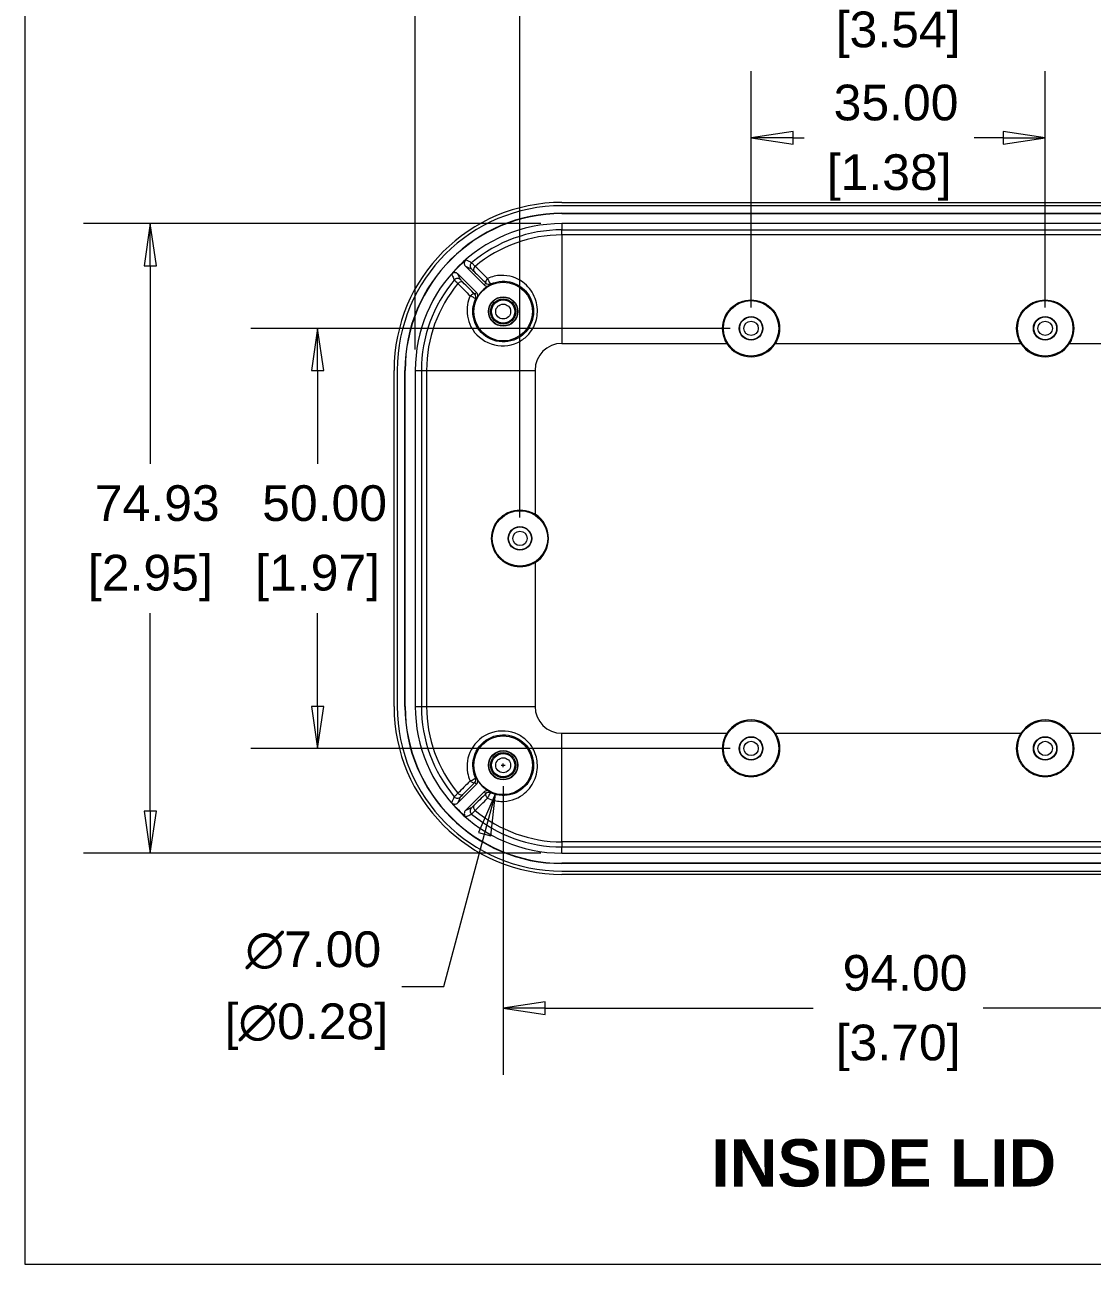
# Model space of a CAD drawing. Header units: millimetres. Extents: x 9 to 690, y 9 to 531.
# Drawn here: x 18.8 to 145.8, y 18.7 to 166.3 of the extents above; entities that cross this region are included whole.
import ezdxf

# ---------------------------------------------------------------- set-up
doc = ezdxf.new("R2010")
doc.units = ezdxf.units.MM
doc.header["$LTSCALE"] = 2.5
doc.layers.get('0').update_dxf_attribs({"lineweight": 25})
for name, color, linetype, lineweight in [('Dimension (ANSI)', 7, 'Continuous', 9), ('Sketch Geometry (ANSI)', 7, 'Continuous', 9), ('Symbol (ANSI)', 7, 'Continuous', 9), ('Visible (ANSI)', 7, 'Continuous', 9), ('Visible Narrow (ANSI)', 7, 'Continuous', 9)]:
    doc.layers.add(name, color=color, linetype=linetype, lineweight=lineweight)
doc.styles.add('Label Text (ANSI)', font='arialbd.ttf')
doc.styles.add('Note Text (ANSI)', font='arial.ttf')
doc.dimstyles.new('Default - mm_inch (ANSI)', dxfattribs={"dimscale": 2.5, "dimtxt": 1.7, "dimasz": 2, "dimexe": 3.175, "dimexo": 1, "dimgap": 0.8, "dimtad": 0, "dimtih": 1, "dimtoh": 1, "dimrnd": 1e-08, "dimzin": 4, "dimdsep": 46, "dimtxsty": 'Note Text (ANSI)', "dimblk": 'Filled-1', "dimcen": 0.09, "dimdle": 10, "dimclrd": 256, "dimclre": 256, "dimclrt": 256, "dimadec": 1, "dimazin": 0, "dimtfac": 1.176471, "dimtofl": 0, "dimtmove": 0, "dimatfit": 3, "dimfxl": 0, "dimtolj": 1, "dimtzin": 0, "dimlwd": -1, "dimlwe": -1, "dimarcsym": 0})

# ---------------------------------------------------------------- blocks, each defined once
blk = doc.blocks.new('Borders Hammond Border')
at = {"layer": 'Sketch Geometry (ANSI)'}
for p, q in [((7.5, 208.4), (7.5, 7.5)), ((7.5, 7.5), (271.9, 7.5))]:
    blk.add_line(p, q, dxfattribs=at)
blk = doc.blocks.new('Filled-1')
at = {"color": 0}
for p, q in [((0, 0), (-1, 0.15)), ((-1, 0.15), (-1, -0.15)), ((-1, 0), (0, 0)), ((-1, -0.15), (0, 0))]:
    blk.add_line(p, q, dxfattribs=at)
at = {"color": 0, "flags": 128}
blk.add_lwpolyline([(-1, -0.15), (0, 0), (-1, 0.15), (-1, -0.15)], dxfattribs=at)
at = {"color": 0}
blk.add_solid([(-1, -0.15), (0, 0), (-1, 0.15), (-1, -0.15)], dxfattribs=at)
blk = doc.blocks.new('*D47')
at = {"layer": 'Defpoints', "color": 0, "transparency": 16777216}
for p in [(140.18, 152.82), (105.18, 130.14), (140.18, 130.14)]:
    blk.add_point(p, dxfattribs=at)
at = {"layer": 'Dimension (ANSI)', "transparency": 16777216}
for p, q in [((105.18, 132.64), (105.18, 160.75)), ((140.18, 132.64), (140.18, 160.75)), ((110.18, 152.82), (111.49, 152.82)), ((135.18, 152.82), (131.72, 152.82))]:
    blk.add_line(p, q, dxfattribs=at)
at = {"layer": 'Dimension (ANSI)', "transparency": 16777216, "xscale": 5, "yscale": 5, "zscale": 5, "rotation": 180}
blk.add_blockref('Filled-1', (105.18, 152.82), dxfattribs=at)
at = {"layer": 'Dimension (ANSI)', "transparency": 16777216, "xscale": 5, "yscale": 5, "zscale": 5}
blk.add_blockref('Filled-1', (140.18, 152.82), dxfattribs=at)
at = {"layer": 'Dimension (ANSI)', "transparency": 16777216, "char_height": 4.25, "attachment_point": 5, "style": 'Note Text (ANSI)'}
for s, insert in [('\\A1; 35.00', (121.61, 156.99)), ('\\A1;[1.38]', (121.61, 148.09))]:
    blk.add_mtext(s, dxfattribs=dict(at, insert=insert))
blk = doc.blocks.new('*D48')
at = {"layer": 'Defpoints', "color": 0, "transparency": 16777216}
for p in [(105.18, 130.14), (53.6, 80.14), (105.18, 80.14)]:
    blk.add_point(p, dxfattribs=at)
at = {"layer": 'Dimension (ANSI)', "transparency": 16777216}
for p, q in [((102.68, 130.14), (45.66, 130.14)), ((53.6, 125.14), (53.6, 114.03)), ((53.6, 85.14), (53.6, 96.25)), ((102.68, 80.14), (45.66, 80.14))]:
    blk.add_line(p, q, dxfattribs=at)
at = {"layer": 'Dimension (ANSI)', "transparency": 16777216, "xscale": 5, "yscale": 5, "zscale": 5}
for p, rotation in [((53.6, 130.14), 90), ((53.6, 80.14), 270)]:
    blk.add_blockref('Filled-1', p, dxfattribs=dict(at, rotation=rotation))
at = {"layer": 'Dimension (ANSI)', "transparency": 16777216, "char_height": 4.25, "attachment_point": 5, "style": 'Note Text (ANSI)'}
for s, insert in [('\\A1; 50.00', (53.6, 109.31)), ('\\A1;[1.97]', (53.6, 100.42))]:
    blk.add_mtext(s, dxfattribs=dict(at, insert=insert))
blk = doc.blocks.new('*D49')
at = {"layer": 'Defpoints', "color": 0, "transparency": 16777216}
for p in [(77.68, 169.81), (77.68, 105.14), (167.68, 105.14)]:
    blk.add_point(p, dxfattribs=at)
at = {"layer": 'Dimension (ANSI)', "transparency": 16777216}
for p, q in [((77.68, 107.64), (77.68, 177.74)), ((167.68, 107.64), (167.68, 177.74)), ((82.68, 169.81), (112.57, 169.81)), ((162.68, 169.81), (132.79, 169.81))]:
    blk.add_line(p, q, dxfattribs=at)
at = {"layer": 'Dimension (ANSI)', "transparency": 16777216, "xscale": 5, "yscale": 5, "zscale": 5, "rotation": 180}
blk.add_blockref('Filled-1', (77.68, 169.81), dxfattribs=at)
at = {"layer": 'Dimension (ANSI)', "transparency": 16777216, "xscale": 5, "yscale": 5, "zscale": 5}
blk.add_blockref('Filled-1', (167.68, 169.81), dxfattribs=at)
at = {"layer": 'Dimension (ANSI)', "transparency": 16777216, "char_height": 4.25, "attachment_point": 5, "style": 'Note Text (ANSI)'}
for s, insert in [('\\A1; 90.00', (122.68, 173.98)), ('\\A1;[3.54]', (122.68, 165.08))]:
    blk.add_mtext(s, dxfattribs=dict(at, insert=insert))
blk = doc.blocks.new('*D50')
at = {"layer": 'Defpoints', "color": 0, "transparency": 16777216}
for p in [(180.14, 185.97), (65.22, 125.14), (180.14, 125.14)]:
    blk.add_point(p, dxfattribs=at)
at = {"layer": 'Dimension (ANSI)', "transparency": 16777216}
for p, q in [((65.22, 127.64), (65.22, 193.91)), ((180.14, 127.64), (180.14, 193.91)), ((70.22, 185.97), (110.91, 185.97)), ((175.14, 185.97), (134.45, 185.97))]:
    blk.add_line(p, q, dxfattribs=at)
at = {"layer": 'Dimension (ANSI)', "transparency": 16777216, "xscale": 5, "yscale": 5, "zscale": 5, "rotation": 180}
blk.add_blockref('Filled-1', (65.22, 185.97), dxfattribs=at)
at = {"layer": 'Dimension (ANSI)', "transparency": 16777216, "xscale": 5, "yscale": 5, "zscale": 5}
blk.add_blockref('Filled-1', (180.14, 185.97), dxfattribs=at)
at = {"layer": 'Dimension (ANSI)', "transparency": 16777216, "char_height": 4.25, "attachment_point": 5, "style": 'Note Text (ANSI)'}
for s, insert in [('\\A1; 114.93', (122.68, 190.14)), ('\\A1;[4.52]', (122.68, 181.25))]:
    blk.add_mtext(s, dxfattribs=dict(at, insert=insert))
blk = doc.blocks.new('*D51')
at = {"layer": 'Defpoints', "color": 0, "transparency": 16777216}
for p in [(82.68, 142.6), (33.69, 67.68), (82.68, 67.68)]:
    blk.add_point(p, dxfattribs=at)
at = {"layer": 'Dimension (ANSI)', "transparency": 16777216}
for p, q in [((80.18, 142.6), (25.75, 142.6)), ((33.69, 137.6), (33.69, 114.03)), ((33.69, 72.68), (33.69, 96.24)), ((80.18, 67.68), (25.75, 67.68))]:
    blk.add_line(p, q, dxfattribs=at)
at = {"layer": 'Dimension (ANSI)', "transparency": 16777216, "xscale": 5, "yscale": 5, "zscale": 5}
for p, rotation in [((33.69, 142.6), 90), ((33.69, 67.68), 270)]:
    blk.add_blockref('Filled-1', p, dxfattribs=dict(at, rotation=rotation))
at = {"layer": 'Dimension (ANSI)', "transparency": 16777216, "char_height": 4.25, "attachment_point": 5, "style": 'Note Text (ANSI)'}
for s, insert in [('\\A1; 74.93', (33.69, 109.31)), ('\\A1;[2.95]', (33.69, 100.42))]:
    blk.add_mtext(s, dxfattribs=dict(at, insert=insert))
blk = doc.blocks.new('*D53')
at = {"layer": 'Defpoints', "color": 0, "transparency": 16777216}
for p in [(75.68, 78.14), (169.68, 78.14), (75.68, 49.23)]:
    blk.add_point(p, dxfattribs=at)
at = {"layer": 'Dimension (ANSI)', "transparency": 16777216}
for p, q in [((75.68, 75.64), (75.68, 41.29)), ((169.68, 75.64), (169.68, 41.29)), ((80.68, 49.23), (112.57, 49.23)), ((164.68, 49.23), (132.79, 49.23))]:
    blk.add_line(p, q, dxfattribs=at)
at = {"layer": 'Dimension (ANSI)', "transparency": 16777216, "xscale": 5, "yscale": 5, "zscale": 5, "rotation": 180}
blk.add_blockref('Filled-1', (75.68, 49.23), dxfattribs=at)
at = {"layer": 'Dimension (ANSI)', "transparency": 16777216, "xscale": 5, "yscale": 5, "zscale": 5}
blk.add_blockref('Filled-1', (169.68, 49.23), dxfattribs=at)
at = {"layer": 'Dimension (ANSI)', "transparency": 16777216, "char_height": 4.25, "attachment_point": 5, "style": 'Note Text (ANSI)'}
for s, insert in [('\\A1; 94.00', (122.68, 53.4)), ('\\A1;[3.70]', (122.68, 44.5))]:
    blk.add_mtext(s, dxfattribs=dict(at, insert=insert))
blk = doc.blocks.new('*D54')
at = {"layer": 'Defpoints', "color": 0, "transparency": 16777216}
for p in [(76.59, 81.52), (74.77, 74.76)]:
    blk.add_point(p, dxfattribs=at)
at = {"layer": 'Dimension (ANSI)', "transparency": 16777216}
for p, q in [((75.68, 77.91), (75.68, 78.36)), ((75.46, 78.14), (75.91, 78.14)), ((68.6, 51.82), (73.47, 69.93)), ((63.6, 51.82), (68.6, 51.82))]:
    blk.add_line(p, q, dxfattribs=at)
at = {"layer": 'Dimension (ANSI)', "transparency": 16777216, "xscale": 5, "yscale": 5, "zscale": 5, "rotation": 74.94065245495645}
blk.add_blockref('Filled-1', (74.77, 74.76), dxfattribs=at)
at = {"layer": 'Dimension (ANSI)', "transparency": 16777216, "char_height": 4.25, "attachment_point": 5, "style": 'Note Text (ANSI)'}
for s, insert in [('\\A1; ∅7.00', (52.26, 56.1)), ('\\A1;[∅0.28]', (52.26, 47.02))]:
    blk.add_mtext(s, dxfattribs=dict(at, insert=insert))

msp = doc.modelspace()

# ---------------------------------------------------------------- linework, layer by layer
at = {"layer": 'Visible (ANSI)'}
for p, q in [((82.6802, 145.1254), (162.6802, 145.1254)), ((162.6802, 144.7393), (82.6802, 144.7393)), ((82.6802, 143.8378), (162.6802, 143.8378)), ((82.6802, 143.8029), (162.6802, 143.8029)), ((162.6802, 142.6029), (82.6802, 142.6029)), ((73.4243, 135.3144), (71.1971, 137.5416)), ((70.2779, 136.6224), (72.5051, 134.3952)), ((62.6941, 85.1393), (62.6941, 125.1393)), ((63.0802, 125.1393), (63.0802, 85.1393)), ((63.9817, 85.1393), (63.9817, 125.1393)), ((64.0166, 85.1393), (64.0166, 125.1393)), ((65.2166, 125.1393), (65.2166, 85.1393)), ((72.5051, 75.8835), (70.2779, 73.6563)), ((71.1971, 72.7371), (73.4243, 74.9643)), ((82.6802, 67.6758), (162.6802, 67.6758)), ((162.6802, 66.4758), (82.6802, 66.4758)), ((162.6802, 66.4409), (82.6802, 66.4409)), ((82.6802, 65.5393), (162.6802, 65.5393)), ((162.6802, 65.1533), (82.6802, 65.1533))]:
    msp.add_line(p, q, dxfattribs=at)
for centre, radius in [((75.6802, 132.1393), 3.5), ((75.6802, 132.1393), 1.75), ((75.6802, 132.1393), 1.7081), ((75.6802, 132.1393), 1.4965), ((105.1802, 130.1393), 3.3), ((140.1802, 130.1393), 3.3), ((105.1802, 130.1393), 1.4), ((140.1802, 130.1393), 1.4), ((77.6802, 105.1393), 3.3), ((77.6802, 105.1393), 1.4), ((105.1802, 80.1393), 3.3), ((140.1802, 80.1393), 3.3), ((75.6802, 78.1393), 3.5), ((105.1802, 80.1393), 1.4), ((140.1802, 80.1393), 1.4), ((75.6802, 78.1393), 1.75), ((75.6802, 78.1393), 1.7081), ((75.6802, 78.1393), 1.4965)]:
    msp.add_circle(centre, radius, dxfattribs=at)
for centre, radius, start, end in [((82.6802, 125.1393), 19.986, 90, 180), ((82.6802, 125.1393), 19.6, 90, 180), ((82.6802, 125.1393), 18.6985, 90, 180), ((82.6802, 125.1393), 18.6636, 90, 180), ((82.6802, 125.1393), 17.4636, 90, 180), ((82.6802, 125.1393), 17.4286, 131.105469, 138.894531), ((75.6802, 132.1393), 3.5087, 118.328859, 151.671141), ((105.1802, 130.1393), 3.396, 211.960533, 328.039467), ((140.1802, 130.1393), 3.396, 211.960533, 328.039467), ((77.6802, 105.1393), 3.396, 301.960533, 58.039467), ((82.6802, 85.1393), 19.986, 180, 270), ((82.6802, 85.1393), 19.6, 180, 270), ((82.6802, 85.1393), 18.6985, 180, 270), ((82.6802, 85.1393), 18.6636, 180, 270), ((82.6802, 85.1393), 17.4636, 180, 270), ((105.1802, 80.1393), 3.396, 31.960533, 148.039467), ((140.1802, 80.1393), 3.396, 31.960533, 148.039467), ((75.6802, 78.1393), 3.5087, 208.328859, 241.671141), ((82.6802, 85.1393), 17.4286, 221.105469, 228.894531)]:
    msp.add_arc(centre, radius, start, end, dxfattribs=at)
for points, knots in [([(71.2217, 138.2718), (71.1727, 138.229), (71.1325, 138.1771), (71.0743, 138.0607), (71.0568, 137.9974), (71.0471, 137.8676), (71.055, 137.8024), (71.0873, 137.7031), (71.1038, 137.6673), (71.1449, 137.6004), (71.1693, 137.5694), (71.1971, 137.5416)], [0, 0, 0, 0, 0.0195237684, 0.0195237684, 0.0390426152, 0.0390426152, 0.0585682482, 0.0585682482, 0.0703540976, 0.0703540976, 0.0821417556, 0.0821417556, 0.0821417556, 0.0821417556]), ([(70.2779, 136.6224), (70.2318, 136.6685), (70.1771, 136.7051), (70.0569, 136.7554), (69.9925, 136.7685), (69.8623, 136.7693), (69.7978, 136.757), (69.701, 136.718), (69.6665, 136.6992), (69.6026, 136.6537), (69.5734, 136.6273), (69.5477, 136.5977)], [0, 0, 0, 0, 0.0195534422, 0.0195534422, 0.0390924862, 0.0390924862, 0.0586174434, 0.0586174434, 0.0703800549, 0.0703800549, 0.082143402, 0.082143402, 0.082143402, 0.082143402]), ([(72.5916, 133.8043), (72.6225, 133.8617), (72.6419, 133.9245), (72.6556, 134.054), (72.6497, 134.1194), (72.6197, 134.2221), (72.603, 134.2605), (72.5604, 134.3325), (72.5346, 134.3656), (72.5051, 134.3952)], [0, 0, 0, 0, 0.0195349037, 0.0195349037, 0.0390680983, 0.0390680983, 0.0516077706, 0.0516077706, 0.0641473747, 0.0641473747, 0.0641473747, 0.0641473747]), ([(73.4243, 135.3144), (73.4704, 135.2684), (73.5249, 135.2318), (73.6451, 135.1815), (73.7095, 135.1684), (73.8164, 135.1677), (73.8581, 135.1727), (73.9392, 135.1929), (73.9783, 135.208), (74.0152, 135.2279)], [0, 0, 0, 0, 0.0195306194, 0.0195306194, 0.039061902, 0.039061902, 0.0516044871, 0.0516044871, 0.0641471969, 0.0641471969, 0.0641471969, 0.0641471969]), ([(102.2989, 128.3417), (102.2002, 128.5), (102.1136, 128.6681), (101.8691, 129.2602), (101.7848, 129.7144), (101.7861, 130.5681), (101.8731, 131.0236), (102.2227, 131.8593), (102.4853, 132.2396), (103.0877, 132.837), (103.4672, 133.0956), (104.3003, 133.4393), (104.7539, 133.5244), (105.1802, 133.5244), (105.6064, 133.5244), (106.0601, 133.4393), (106.8931, 133.0956), (107.2726, 132.837), (107.875, 132.2396), (108.1376, 131.8593), (108.4872, 131.0236), (108.5742, 130.5681), (108.5755, 129.7144), (108.4912, 129.2602), (108.2467, 128.6681), (108.1601, 128.5), (108.0614, 128.3417)], [-0.69502288, -0.69502288, -0.69502288, -0.69502288, -0.64181829, -0.64181829, -0.5138971, -0.5138971, -0.38481633, -0.38481633, -0.25573556, -0.25573556, -0.12786778, -0.12786778, 0, 0, 0, 0.12786778, 0.12786778, 0.25573556, 0.25573556, 0.38481633, 0.38481633, 0.5138971, 0.5138971, 0.64181829, 0.64181829, 0.69502288, 0.69502288, 0.69502288, 0.69502288]), ([(137.2989, 128.3417), (137.2004, 128.4996), (137.1141, 128.6672), (136.8693, 129.2592), (136.7848, 129.7139), (136.7861, 130.5672), (136.8727, 131.0217), (137.2209, 131.8559), (137.4825, 132.2357), (138.0838, 132.8341), (138.4638, 133.0938), (139.2983, 133.4389), (139.753, 133.5244), (140.1802, 133.5244), (140.6064, 133.5244), (141.0601, 133.4393), (141.8931, 133.0956), (142.2726, 132.837), (142.875, 132.2396), (143.1376, 131.8593), (143.4872, 131.0236), (143.5742, 130.5681), (143.5755, 129.7144), (143.4912, 129.2602), (143.2467, 128.6681), (143.1601, 128.5), (143.0614, 128.3417)], [-0.69503474, -0.69503474, -0.69503474, -0.69503474, -0.64196597, -0.64196597, -0.51389728, -0.51389728, -0.38510745, -0.38510745, -0.25631763, -0.25631763, -0.12815881, -0.12815881, 0, 0, 0, 0.12786778, 0.12786778, 0.25573556, 0.25573556, 0.38481633, 0.38481633, 0.5138971, 0.5138971, 0.64181829, 0.64181829, 0.69502288, 0.69502288, 0.69502288, 0.69502288]), ([(79.4778, 102.2581), (79.3194, 102.1593), (79.1514, 102.0728), (78.5593, 101.8283), (78.1051, 101.744), (77.2514, 101.7453), (76.7959, 101.8323), (75.9602, 102.1819), (75.5799, 102.4445), (74.9825, 103.0469), (74.7239, 103.4264), (74.3802, 104.2594), (74.2951, 104.7131), (74.2951, 105.1393), (74.2951, 105.5656), (74.3802, 106.0192), (74.7239, 106.8523), (74.9825, 107.2318), (75.5799, 107.8342), (75.9602, 108.0968), (76.7959, 108.4464), (77.2514, 108.5334), (78.1051, 108.5347), (78.5593, 108.4503), (79.1514, 108.2058), (79.3194, 108.1193), (79.4778, 108.0206)], [-0.69502288, -0.69502288, -0.69502288, -0.69502288, -0.64181829, -0.64181829, -0.5138971, -0.5138971, -0.38481633, -0.38481633, -0.25573556, -0.25573556, -0.12786778, -0.12786778, 0, 0, 0, 0.12786778, 0.12786778, 0.25573556, 0.25573556, 0.38481633, 0.38481633, 0.5138971, 0.5138971, 0.64181829, 0.64181829, 0.69502288, 0.69502288, 0.69502288, 0.69502288]), ([(108.0614, 81.937), (108.1601, 81.7786), (108.2467, 81.6106), (108.4912, 81.0185), (108.5755, 80.5643), (108.5742, 79.7105), (108.4872, 79.255), (108.1376, 78.4194), (107.875, 78.0391), (107.2726, 77.4417), (106.8931, 77.1831), (106.0601, 76.8393), (105.6064, 76.7543), (105.1802, 76.7543), (104.7539, 76.7543), (104.3003, 76.8393), (103.4672, 77.1831), (103.0877, 77.4417), (102.4853, 78.0391), (102.2227, 78.4194), (101.8731, 79.255), (101.7861, 79.7105), (101.7848, 80.5643), (101.8691, 81.0185), (102.1136, 81.6106), (102.2002, 81.7786), (102.2989, 81.937)], [-0.69502288, -0.69502288, -0.69502288, -0.69502288, -0.64181829, -0.64181829, -0.5138971, -0.5138971, -0.38481633, -0.38481633, -0.25573556, -0.25573556, -0.12786778, -0.12786778, 0, 0, 0, 0.12786778, 0.12786778, 0.25573556, 0.25573556, 0.38481633, 0.38481633, 0.5138971, 0.5138971, 0.64181829, 0.64181829, 0.69502288, 0.69502288, 0.69502288, 0.69502288]), ([(143.0614, 81.937), (143.1601, 81.7786), (143.2467, 81.6106), (143.4912, 81.0185), (143.5755, 80.5643), (143.5742, 79.7105), (143.4872, 79.255), (143.1376, 78.4194), (142.875, 78.0391), (142.2726, 77.4417), (141.8931, 77.1831), (141.0601, 76.8393), (140.6064, 76.7543), (140.1802, 76.7543), (139.7539, 76.7543), (139.3003, 76.8393), (138.4672, 77.1831), (138.0877, 77.4417), (137.4853, 78.0391), (137.2227, 78.4194), (136.8731, 79.255), (136.7861, 79.7105), (136.7848, 80.5643), (136.8691, 81.0185), (137.1136, 81.6106), (137.2002, 81.7786), (137.2989, 81.937)], [-0.69502288, -0.69502288, -0.69502288, -0.69502288, -0.64181829, -0.64181829, -0.5138971, -0.5138971, -0.38481633, -0.38481633, -0.25573556, -0.25573556, -0.12786778, -0.12786778, 0, 0, 0, 0.12786778, 0.12786778, 0.25573556, 0.25573556, 0.38481633, 0.38481633, 0.5138971, 0.5138971, 0.64181829, 0.64181829, 0.69502288, 0.69502288, 0.69502288, 0.69502288]), ([(72.5051, 75.8835), (72.5511, 75.9295), (72.5877, 75.9841), (72.6379, 76.1043), (72.6511, 76.1687), (72.6518, 76.2756), (72.6468, 76.3172), (72.6266, 76.3984), (72.6115, 76.4375), (72.5916, 76.4743)], [0, 0, 0, 0, 0.0195306194, 0.0195306194, 0.039061902, 0.039061902, 0.0516044871, 0.0516044871, 0.0641471969, 0.0641471969, 0.0641471969, 0.0641471969]), ([(74.0152, 75.0508), (73.9578, 75.0817), (73.895, 75.1011), (73.7655, 75.1148), (73.7001, 75.1089), (73.5974, 75.0789), (73.5589, 75.0622), (73.487, 75.0196), (73.4539, 74.9938), (73.4243, 74.9643)], [0, 0, 0, 0, 0.0195349037, 0.0195349037, 0.0390680983, 0.0390680983, 0.0516077706, 0.0516077706, 0.0641473747, 0.0641473747, 0.0641473747, 0.0641473747]), ([(69.5477, 73.6809), (69.5905, 73.6319), (69.6424, 73.5917), (69.7588, 73.5335), (69.8221, 73.516), (69.9519, 73.5063), (70.0171, 73.5142), (70.1164, 73.5465), (70.1522, 73.563), (70.2191, 73.6041), (70.2501, 73.6285), (70.2779, 73.6563)], [0, 0, 0, 0, 0.0195237684, 0.0195237684, 0.0390426152, 0.0390426152, 0.0585682482, 0.0585682482, 0.0703540976, 0.0703540976, 0.0821417556, 0.0821417556, 0.0821417556, 0.0821417556]), ([(71.1971, 72.7371), (71.151, 72.691), (71.1144, 72.6363), (71.0641, 72.5161), (71.051, 72.4517), (71.0502, 72.3215), (71.0625, 72.2569), (71.1015, 72.1602), (71.1203, 72.1257), (71.1658, 72.0618), (71.1922, 72.0326), (71.2217, 72.0069)], [0, 0, 0, 0, 0.0195534422, 0.0195534422, 0.0390924862, 0.0390924862, 0.0586174434, 0.0586174434, 0.0703800549, 0.0703800549, 0.082143402, 0.082143402, 0.082143402, 0.082143402])]:
    msp.add_open_spline(points, degree=3, knots=knots, dxfattribs=at)
at = {"layer": 'Visible Narrow (ANSI)'}
for p, q in [((82.6802, 143.8029), (82.6802, 143.8378)), ((82.6802, 142.6029), (82.6802, 141.8665)), ((82.6802, 141.2592), (82.6802, 141.8665)), ((82.6802, 141.8665), (162.6802, 141.8665)), ((82.6802, 141.2592), (82.6802, 128.3417)), ((162.6802, 141.2592), (82.6802, 141.2592)), ((82.6802, 128.3417), (102.2989, 128.3417)), ((108.0614, 128.3417), (137.2989, 128.3417)), ((143.0614, 128.3417), (162.6802, 128.3417)), ((64.0166, 125.1393), (63.9817, 125.1393)), ((65.2166, 125.1393), (65.953, 125.1393)), ((65.953, 125.1393), (66.5603, 125.1393)), ((65.953, 125.1393), (65.953, 85.1393)), ((66.5603, 125.1393), (79.4778, 125.1393)), ((66.5603, 125.1393), (66.5603, 85.1393)), ((79.4778, 125.1393), (79.4778, 108.0206)), ((79.4778, 102.2581), (79.4778, 85.1393)), ((64.0166, 85.1393), (63.9817, 85.1393)), ((65.2166, 85.1393), (65.953, 85.1393)), ((65.953, 85.1393), (66.5603, 85.1393)), ((66.5603, 85.1393), (79.4778, 85.1393)), ((82.6802, 69.0194), (82.6802, 81.937)), ((82.6802, 81.937), (102.2989, 81.937)), ((108.0614, 81.937), (137.2989, 81.937)), ((143.0614, 81.937), (162.6802, 81.937)), ((82.6802, 69.0194), (82.6802, 68.4122)), ((162.6802, 69.0194), (82.6802, 69.0194)), ((82.6802, 68.4122), (162.6802, 68.4122)), ((82.6802, 67.6758), (82.6802, 68.4122)), ((82.6802, 66.4758), (82.6802, 66.4409))]:
    msp.add_line(p, q, dxfattribs=at)
for centre, radius in [((75.6802, 132.1393), 1.3844), ((75.6802, 132.1393), 0.8844), ((105.1802, 130.1393), 1.3563), ((140.1802, 130.1393), 1.3563), ((105.1802, 130.1393), 0.8563), ((140.1802, 130.1393), 0.8563), ((77.6802, 105.1393), 1.3563), ((77.6802, 105.1393), 0.8563), ((105.1802, 80.1393), 1.3563), ((140.1802, 80.1393), 1.3563), ((105.1802, 80.1393), 0.8563), ((140.1802, 80.1393), 0.8563), ((75.6802, 78.1393), 1.3844), ((75.6802, 78.1393), 0.8844)]:
    msp.add_circle(centre, radius, dxfattribs=at)
for centre, radius, start, end in [((82.6802, 125.1393), 16.7271, 90, 130.005387), ((82.6802, 125.1393), 16.1199, 90, 129.840658), ((82.6802, 125.1393), 16.7271, 139.994613, 180), ((82.6802, 125.1393), 16.1199, 140.159342, 180), ((82.6802, 125.1393), 3.2024, 90, 180), ((82.6802, 85.1393), 16.7271, 180, 220.005387), ((82.6802, 85.1393), 16.1199, 180, 219.840658), ((82.6802, 85.1393), 3.2024, 180, 270), ((82.6802, 85.1393), 16.7271, 229.994613, 270), ((82.6802, 85.1393), 16.1199, 230.159342, 270)]:
    msp.add_arc(centre, radius, start, end, dxfattribs=at)
for centre, major_axis, ratio, start_param, end_param in [((72.2482, 137.5693), (-0.2122, -0.4527), 0.99925999, 4.27848987, 5.93593937), ((72.5433, 137.2884), (-0.3501, -0.3569), 0.59266456, 4.65318498, 6.2669333), ((70.2502, 135.5713), (0.4527, 0.2122), 0.99925999, 0.34724594, 2.00469543), ((73.9799, 135.8761), (-0.3509, -0.3562), 0.49784305, 4.65649972, 6.26809181), ((73.9799, 135.8761), (0.2074, -0.455), 0.14330196, 4.2069113, 6.27877648), ((70.5311, 135.2762), (0.3569, 0.3501), 0.59266456, 0.01625201, 1.63000033), ((71.9434, 133.8396), (0.3562, 0.3509), 0.49784305, 0.0150935, 1.62668558), ((73.9799, 135.8761), (0.3469, -0.3601), 0.9999143, 4.73102398, 5.94340081), ((71.9434, 133.8396), (0.455, -0.2074), 0.14330196, 0.00440883, 2.07627401), ((71.9434, 133.8396), (0.3601, -0.3469), 0.9999143, 0.3397845, 1.55216132), ((71.9434, 76.4391), (0.455, 0.2074), 0.14330196, 4.2069113, 6.27877648), ((71.9434, 76.4391), (0.3562, -0.3509), 0.49784305, 4.65649972, 6.26809181), ((71.9434, 76.4391), (0.3601, 0.3469), 0.9999143, 4.73102398, 5.94340081), ((70.2502, 74.7074), (0.4527, -0.2122), 0.99925999, 4.27848987, 5.93593937), ((70.5311, 75.0025), (0.3569, -0.3501), 0.59266456, 4.65318498, 6.2669333), ((73.9799, 74.4026), (-0.3509, 0.3562), 0.49784305, 0.0150935, 1.62668558), ((73.9799, 74.4026), (0.3469, 0.3601), 0.9999143, 0.3397845, 1.55216132), ((73.9799, 74.4026), (0.2074, 0.455), 0.14330196, 0.00440883, 2.07627401), ((72.2482, 72.7094), (-0.2122, 0.4527), 0.99925999, 0.34724594, 2.00469543), ((72.5433, 72.9903), (-0.3501, 0.3569), 0.59266456, 0.01625201, 1.63000033)]:
    msp.add_ellipse(centre, major_axis=major_axis, ratio=ratio, start_param=start_param, end_param=end_param, dxfattribs=at)
for points, knots in [([(71.1971, 137.5416), (71.3043, 137.4917), (71.4116, 137.4417), (71.6441, 137.3331), (71.7693, 137.2746), (71.8947, 137.2158)], [0.15120067, 0.15120067, 0.15120067, 0.15120067, 1.08023874, 1.08023874, 2.16047748, 2.16047748, 2.16047748, 2.16047748]), ([(71.927, 137.952), (71.8002, 138.0097), (71.6737, 138.0671), (71.4387, 138.1737), (71.3301, 138.2228), (71.2217, 138.2718)], [-2.16047748, -2.16047748, -2.16047748, -2.16047748, -1.08023874, -1.08023874, -0.15010938, -0.15010938, -0.15010938, -0.15010938]), ([(71.8947, 137.2158), (71.8969, 137.2147), (71.9036, 137.2092), (71.9324, 137.1835), (71.9612, 137.1564), (72.0489, 137.0725), (72.1139, 137.0093), (72.1898, 136.9349)], [0, 0, 0, 0, 0.019409236, 0.019409236, 0.0504640136, 0.0504640136, 0.0900466682, 0.0900466682, 0.0900466682, 0.0900466682]), ([(72.3529, 137.5167), (72.243, 137.6316), (72.1489, 137.7292), (72.0221, 137.8592), (71.9806, 137.9012), (71.9395, 137.9414), (71.93, 137.9501), (71.927, 137.952)], [-0.0900466682, -0.0900466682, -0.0900466682, -0.0900466682, -0.0504640136, -0.0504640136, -0.019409236, -0.019409236, 0, 0, 0, 0]), ([(69.5477, 136.5977), (69.587, 136.5108), (69.6264, 136.4237), (69.7329, 136.1888), (69.8, 136.0409), (69.8675, 135.8925)], [-2.0103681, -2.0103681, -2.0103681, -2.0103681, -1.26389527, -1.26389527, 0, 0, 0, 0]), ([(69.8675, 135.8925), (69.8713, 135.8865), (69.9034, 135.8537), (70.0074, 135.7512), (70.07, 135.6904), (70.1934, 135.5715), (70.246, 135.521), (70.3028, 135.4666)], [-0.090046657, -0.090046657, -0.090046657, -0.090046657, -0.0508767628, -0.0508767628, -0.0195679857, -0.0195679857, 0, 0, 0, 0]), ([(70.6037, 135.9248), (70.5349, 136.0715), (70.4665, 136.218), (70.358, 136.4503), (70.3179, 136.5364), (70.2779, 136.6224)], [0, 0, 0, 0, 1.26389527, 1.26389527, 2.00927681, 2.00927681, 2.00927681, 2.00927681]), ([(70.8846, 135.6297), (70.8478, 135.6672), (70.8138, 135.7021), (70.7339, 135.7842), (70.6935, 135.8263), (70.6264, 135.8974), (70.6059, 135.9203), (70.6037, 135.9248)], [0, 0, 0, 0, 0.0195679857, 0.0195679857, 0.0508767628, 0.0508767628, 0.090046657, 0.090046657, 0.090046657, 0.090046657]), ([(71.7491, 133.997), (71.5983, 133.6651), (71.4925, 133.3159), (71.2806, 132.0549), (71.4377, 131.1237), (72.3437, 129.3861), (73.2067, 128.6369), (75.2558, 127.9438), (76.4314, 127.9998), (77.8316, 128.6706), (78.209, 128.9353), (78.5321, 129.2548), (78.7969, 129.5166), (79.0254, 129.8151), (79.5049, 130.6574), (79.6857, 131.2411), (79.8057, 132.5614), (79.6782, 133.2986), (79.0845, 134.6259), (78.608, 135.2098), (77.2807, 136.1778), (76.3619, 136.47), (74.8814, 136.4263), (74.3313, 136.3015), (73.8225, 136.0704)], [1.47704068, 1.47704068, 1.47704068, 1.47704068, 1.5855339, 1.5855339, 1.86368906, 1.86368906, 2.1961981, 2.1961981, 2.52156359, 2.52156359, 2.65647091, 2.65647091, 2.65647091, 2.76701402, 2.76701402, 2.94388299, 2.94388299, 3.16198856, 3.16198856, 3.38850244, 3.38850244, 3.6740053, 3.6740053, 3.8404535, 3.8404535, 3.8404535, 3.8404535]), ([(74.187, 135.421), (74.6255, 135.6209), (75.0994, 135.7294), (76.3749, 135.7704), (77.1665, 135.5215), (78.3099, 134.6929), (78.7204, 134.1924), (79.2307, 133.0535), (79.3394, 132.4206), (79.2313, 131.2851), (79.0724, 130.7822), (78.6532, 130.054), (78.4538, 129.7952), (78.2237, 129.5675), (77.9428, 129.2897), (77.6159, 129.0585), (76.4067, 128.4713), (75.3968, 128.4196), (73.6381, 129.0144), (72.8985, 129.66), (72.1241, 131.1569), (71.9912, 131.9591), (72.1763, 133.0456), (72.2681, 133.3465), (72.3985, 133.6325)], [-3.8404535, -3.8404535, -3.8404535, -3.8404535, -3.6740053, -3.6740053, -3.38850244, -3.38850244, -3.16198856, -3.16198856, -2.94388299, -2.94388299, -2.76701402, -2.76701402, -2.65647091, -2.65647091, -2.65647091, -2.52156359, -2.52156359, -2.1961981, -2.1961981, -1.86368906, -1.86368906, -1.5855339, -1.5855339, -1.47704068, -1.47704068, -1.47704068, -1.47704068]), ([(72.5051, 134.3952), (72.4907, 134.3821), (72.4764, 134.369), (72.4398, 134.3349), (72.4177, 134.3138), (72.3958, 134.2925), (72.3733, 134.2706), (72.351, 134.2485), (72.3182, 134.2151), (72.3075, 134.2041), (72.2969, 134.1931)], [1.5194113496, 1.5194113496, 1.5194113496, 1.5194113496, 1.5337053175, 1.5337053175, 1.5561755316, 1.5561755316, 1.5561755316, 1.5792776014, 1.5792776014, 1.5905630161, 1.5905630161, 1.5905630161, 1.5905630161]), ([(73.6264, 135.5226), (73.6153, 135.5119), (73.6044, 135.5012), (73.571, 135.4685), (73.5489, 135.4462), (73.527, 135.4237), (73.5057, 135.4018), (73.4846, 135.3796), (73.4505, 135.3431), (73.4374, 135.3288), (73.4243, 135.3144)], [-1.5905630161, -1.5905630161, -1.5905630161, -1.5905630161, -1.5792776014, -1.5792776014, -1.5561755317, -1.5561755317, -1.5561755317, -1.5337053175, -1.5337053175, -1.5194113496, -1.5194113496, -1.5194113496, -1.5194113496]), ([(74.0152, 135.2279), (74.0262, 135.2411), (74.0373, 135.2544), (74.0662, 135.2882), (74.0841, 135.3087), (74.1022, 135.329), (74.1208, 135.3499), (74.1397, 135.3706), (74.1682, 135.4011), (74.1775, 135.4111), (74.187, 135.421)], [1.5194253723, 1.5194253723, 1.5194253723, 1.5194253723, 1.5337053175, 1.5337053175, 1.5561755317, 1.5561755317, 1.5561755317, 1.5792776014, 1.5792776014, 1.5905630161, 1.5905630161, 1.5905630161, 1.5905630161]), ([(72.3985, 133.6325), (72.4084, 133.6419), (72.4184, 133.6513), (72.4489, 133.6798), (72.4696, 133.6986), (72.4905, 133.7173), (72.5108, 133.7354), (72.5313, 133.7533), (72.5651, 133.7822), (72.5783, 133.7933), (72.5916, 133.8043)], [-1.5905630161, -1.5905630161, -1.5905630161, -1.5905630161, -1.5792776014, -1.5792776014, -1.5561755316, -1.5561755316, -1.5561755316, -1.5337053175, -1.5337053175, -1.5194253723, -1.5194253723, -1.5194253723, -1.5194253723]), ([(73.8225, 74.2083), (74.326, 73.9795), (74.87, 73.8549), (76.3457, 73.8054), (77.2663, 74.0944), (78.5975, 75.058), (79.076, 75.6402), (79.6741, 76.9649), (79.8043, 77.701), (79.6895, 79.02), (79.5118, 79.6032), (79.0374, 80.4462), (78.8109, 80.7452), (78.5481, 81.0079), (78.2333, 81.3227), (77.8661, 81.5852), (76.4881, 82.266), (75.3203, 82.3383), (73.2478, 81.6738), (72.3618, 80.919), (71.4292, 79.1458), (71.2724, 78.1823), (71.506, 76.9186), (71.6079, 76.5926), (71.7491, 76.2817)], [-3.84045744, -3.84045744, -3.84045744, -3.84045744, -3.67573143, -3.67573143, -3.39005693, -3.39005693, -3.16351762, -3.16351762, -2.94552898, -2.94552898, -2.76902228, -2.76902228, -2.65870559, -2.65870559, -2.65870559, -2.52652935, -2.52652935, -2.20303665, -2.20303665, -1.86523566, -1.86523566, -1.5786578, -1.5786578, -1.47704463, -1.47704463, -1.47704463, -1.47704463]), ([(72.3985, 76.6462), (72.2763, 76.9141), (72.188, 77.195), (71.9843, 78.2838), (72.1168, 79.1138), (72.914, 80.6415), (73.6733, 81.2919), (75.4522, 81.8618), (76.4555, 81.7961), (77.6457, 81.2002), (77.9638, 80.971), (78.2376, 80.6973), (78.466, 80.4689), (78.6637, 80.2096), (79.0784, 79.4809), (79.2348, 78.9784), (79.3382, 77.8441), (79.2272, 77.2121), (78.7131, 76.0755), (78.3008, 75.5765), (77.154, 74.7517), (76.361, 74.5054), (75.0896, 74.5515), (74.621, 74.6598), (74.187, 74.8577)], [1.47704463, 1.47704463, 1.47704463, 1.47704463, 1.5786578, 1.5786578, 1.86523566, 1.86523566, 2.20303665, 2.20303665, 2.52652935, 2.52652935, 2.65870559, 2.65870559, 2.65870559, 2.76902228, 2.76902228, 2.94552898, 2.94552898, 3.16351762, 3.16351762, 3.39005693, 3.39005693, 3.67573143, 3.67573143, 3.84045744, 3.84045744, 3.84045744, 3.84045744]), ([(72.2969, 76.0856), (72.3075, 76.0745), (72.3182, 76.0635), (72.351, 76.0302), (72.3733, 76.0081), (72.3958, 75.9862), (72.4177, 75.9649), (72.4398, 75.9438), (72.4764, 75.9097), (72.4907, 75.8966), (72.5051, 75.8835)], [-1.5905630161, -1.5905630161, -1.5905630161, -1.5905630161, -1.5792776014, -1.5792776014, -1.5561755316, -1.5561755316, -1.5561755316, -1.5337053175, -1.5337053175, -1.5194113496, -1.5194113496, -1.5194113496, -1.5194113496]), ([(72.5916, 76.4743), (72.5783, 76.4854), (72.5651, 76.4965), (72.5313, 76.5254), (72.5108, 76.5433), (72.4905, 76.5614), (72.4696, 76.58), (72.4489, 76.5989), (72.4184, 76.6273), (72.4084, 76.6367), (72.3985, 76.6462)], [1.5194253723, 1.5194253723, 1.5194253723, 1.5194253723, 1.5337053175, 1.5337053175, 1.5561755316, 1.5561755316, 1.5561755316, 1.5792776014, 1.5792776014, 1.5905630161, 1.5905630161, 1.5905630161, 1.5905630161]), ([(69.8675, 74.3862), (69.8098, 74.2594), (69.7524, 74.1329), (69.6458, 73.8979), (69.5967, 73.7893), (69.5477, 73.6809)], [-2.16047748, -2.16047748, -2.16047748, -2.16047748, -1.08023874, -1.08023874, -0.15010938, -0.15010938, -0.15010938, -0.15010938]), ([(70.3028, 74.8121), (70.1879, 74.7022), (70.0903, 74.6081), (69.9603, 74.4813), (69.9183, 74.4398), (69.8781, 74.3987), (69.8694, 74.3892), (69.8675, 74.3862)], [-0.0900466682, -0.0900466682, -0.0900466682, -0.0900466682, -0.0504640136, -0.0504640136, -0.019409236, -0.019409236, 0, 0, 0, 0]), ([(70.2779, 73.6563), (70.3278, 73.7635), (70.3778, 73.8708), (70.4864, 74.1033), (70.5449, 74.2285), (70.6037, 74.3539)], [0.15120067, 0.15120067, 0.15120067, 0.15120067, 1.08023874, 1.08023874, 2.16047748, 2.16047748, 2.16047748, 2.16047748]), ([(70.6037, 74.3539), (70.6048, 74.3561), (70.6103, 74.3628), (70.636, 74.3916), (70.663, 74.4204), (70.747, 74.5081), (70.8102, 74.5731), (70.8846, 74.649)], [0, 0, 0, 0, 0.019409236, 0.019409236, 0.0504640136, 0.0504640136, 0.0900466682, 0.0900466682, 0.0900466682, 0.0900466682]), ([(73.4243, 74.9643), (73.4374, 74.9499), (73.4505, 74.9356), (73.4846, 74.899), (73.5057, 74.8769), (73.527, 74.855), (73.5489, 74.8325), (73.571, 74.8102), (73.6044, 74.7774), (73.6153, 74.7667), (73.6264, 74.7561)], [1.5194113496, 1.5194113496, 1.5194113496, 1.5194113496, 1.5337053175, 1.5337053175, 1.5561755317, 1.5561755317, 1.5561755317, 1.5792776014, 1.5792776014, 1.5905630161, 1.5905630161, 1.5905630161, 1.5905630161]), ([(74.187, 74.8577), (74.1775, 74.8676), (74.1682, 74.8775), (74.1397, 74.9081), (74.1208, 74.9288), (74.1022, 74.9496), (74.0841, 74.97), (74.0662, 74.9905), (74.0373, 75.0243), (74.0262, 75.0375), (74.0152, 75.0508)], [-1.5905630161, -1.5905630161, -1.5905630161, -1.5905630161, -1.5792776014, -1.5792776014, -1.5561755317, -1.5561755317, -1.5561755317, -1.5337053175, -1.5337053175, -1.5194253723, -1.5194253723, -1.5194253723, -1.5194253723]), ([(71.8947, 73.0629), (71.748, 72.9941), (71.6015, 72.9257), (71.3692, 72.8172), (71.2831, 72.7771), (71.1971, 72.7371)], [0, 0, 0, 0, 1.26389528, 1.26389528, 2.00927681, 2.00927681, 2.00927681, 2.00927681]), ([(71.2217, 72.0069), (71.3087, 72.0462), (71.3958, 72.0856), (71.6307, 72.192), (71.7786, 72.2592), (71.927, 72.3266)], [-2.0103681, -2.0103681, -2.0103681, -2.0103681, -1.26389528, -1.26389528, 0, 0, 0, 0]), ([(72.1898, 73.3438), (72.1523, 73.307), (72.1174, 73.2729), (72.0353, 73.1931), (71.9932, 73.1526), (71.9221, 73.0856), (71.8992, 73.0651), (71.8947, 73.0629)], [0, 0, 0, 0, 0.0195679857, 0.0195679857, 0.0508767628, 0.0508767628, 0.090046657, 0.090046657, 0.090046657, 0.090046657]), ([(71.927, 72.3266), (71.933, 72.3305), (71.9658, 72.3625), (72.0683, 72.4666), (72.1291, 72.5292), (72.248, 72.6526), (72.2985, 72.7052), (72.3529, 72.762)], [-0.090046657, -0.090046657, -0.090046657, -0.090046657, -0.0508767628, -0.0508767628, -0.0195679857, -0.0195679857, 0, 0, 0, 0])]:
    msp.add_open_spline(points, degree=3, knots=knots, dxfattribs=at)
for points in [[(73.8225, 136.0704), (73.3156, 136.5704), (72.8247, 137.0535), (72.3529, 137.5167)], [(72.1898, 136.9349), (72.651, 136.4825), (73.1308, 136.0108), (73.6264, 135.5226)], [(70.3028, 135.4666), (70.766, 134.9948), (71.2491, 134.5039), (71.7491, 133.997)], [(72.2969, 134.1931), (71.8087, 134.6886), (71.337, 135.1685), (70.8846, 135.6297)], [(71.7491, 76.2817), (71.2491, 75.7748), (70.766, 75.2838), (70.3028, 74.8121)], [(70.8846, 74.649), (71.337, 75.1101), (71.8087, 75.59), (72.2969, 76.0856)], [(73.6264, 74.7561), (73.1308, 74.2679), (72.651, 73.7962), (72.1898, 73.3438)], [(72.3529, 72.762), (72.8247, 73.2252), (73.3156, 73.7083), (73.8225, 74.2083)]]:
    msp.add_open_spline(points, degree=3, dxfattribs=at)

# ---------------------------------------------------------------- block references
at = {"xscale": 2.5, "yscale": 2.5, "zscale": 2.5}
msp.add_blockref('Borders Hammond Border', (0, 0), dxfattribs=at)

# ---------------------------------------------------------------- texts
at = {"layer": 'Symbol (ANSI)', "insert": (100.4555, 27.9196), "char_height": 5.625, "attachment_point": 7, "style": 'Label Text (ANSI)'}
msp.add_mtext('INSIDE LID', dxfattribs=at)

# ---------------------------------------------------------------- dimensions: what is measured, and where the dimension line sits
at = {"layer": 'Dimension (ANSI)'}
for base, p1, p2, angle, text, override, picture, middle in [((180.1437, 185.9701), (65.2166, 125.1393), (180.1437, 125.1393), 180, ' <>\\X[4.52]', {"dimgap": 0.8, "dimtih": 0, "dimtoh": 0, "dimdec": 2, "dimpost": '\\X', "dimtol": 0, "dimlim": 0, "dimtp": 0, "dimtm": 0, "dimtdec": 2, "dimatfit": 1}, '*D50', (122.6802, 185.9701)), ((77.6802, 169.8072), (167.6802, 105.1393), (77.6802, 105.1393), 180, ' <>\\X[3.54]', {"dimgap": 0.8, "dimtih": 0, "dimtoh": 0, "dimdec": 2, "dimpost": '\\X', "dimtol": 0, "dimlim": 0, "dimtp": 0, "dimtm": 0, "dimtdec": 2, "dimatfit": 1}, '*D49', (122.6802, 169.8072)), ((140.1802, 152.816), (105.1802, 130.1393), (140.1802, 130.1393), 180, ' <>\\X[1.38]', {"dimgap": 0.8, "dimtih": 0, "dimtoh": 0, "dimdec": 2, "dimpost": '\\X', "dimtol": 0, "dimlim": 0, "dimtp": 0, "dimtm": 0, "dimtdec": 2, "dimatfit": 1}, '*D47', (121.6063, 152.816)), ((33.6871, 67.6758), (82.6802, 142.6029), (82.6802, 67.6758), 90, ' <>\\X[2.95]', {"dimgap": 0.8, "dimdec": 2, "dimpost": '\\X', "dimtol": 0, "dimlim": 0, "dimtp": 0, "dimtm": 0, "dimtdec": 2, "dimatfit": 1}, '*D51', (33.6871, 105.1393)), ((53.6006, 80.1393), (105.1802, 130.1393), (105.1802, 80.1393), 90, ' <>\\X[1.97]', {"dimgap": 0.8, "dimdec": 2, "dimpost": '\\X', "dimtol": 0, "dimlim": 0, "dimtp": 0, "dimtm": 0, "dimtdec": 2, "dimatfit": 1}, '*D48', (53.6006, 105.1393)), ((75.6802, 49.2257), (169.6802, 78.1393), (75.6802, 78.1393), 180, ' <>\\X[3.70]', {"dimgap": 0.8, "dimtih": 0, "dimtoh": 0, "dimdec": 2, "dimpost": '\\X', "dimtol": 0, "dimlim": 0, "dimtp": 0, "dimtm": 0, "dimtdec": 2, "dimatfit": 1}, '*D53', (122.6802, 49.2257))]:
    dim = msp.add_linear_dim(base=base, p1=p1, p2=p2, angle=angle, text=text, dimstyle='Default - mm_inch (ANSI)', override=override, dxfattribs=at)
    dim.commit()
    dim.dimension.update_dxf_attribs({"geometry": picture, "text_midpoint": middle, "dimtype": 160})
dim = msp.add_diameter_dim_2p(p1=(76.5895, 81.5191), p2=(74.7708, 74.7595), text=' <>\\X[∅0.28]', dimstyle='Default - mm_inch (ANSI)', override={"dimgap": 0.8, "dimdec": 2, "dimlfac": 1, "dimpost": '\\X', "dimtol": 0, "dimlim": 0, "dimtp": 0, "dimtm": 0, "dimtdec": 2}, dxfattribs=at)
dim.commit()
dim.dimension.update_dxf_attribs({"geometry": '*D54', "text_midpoint": (52.2554, 51.816), "dimtype": 163})

doc.saveas('drawing.dxf')
